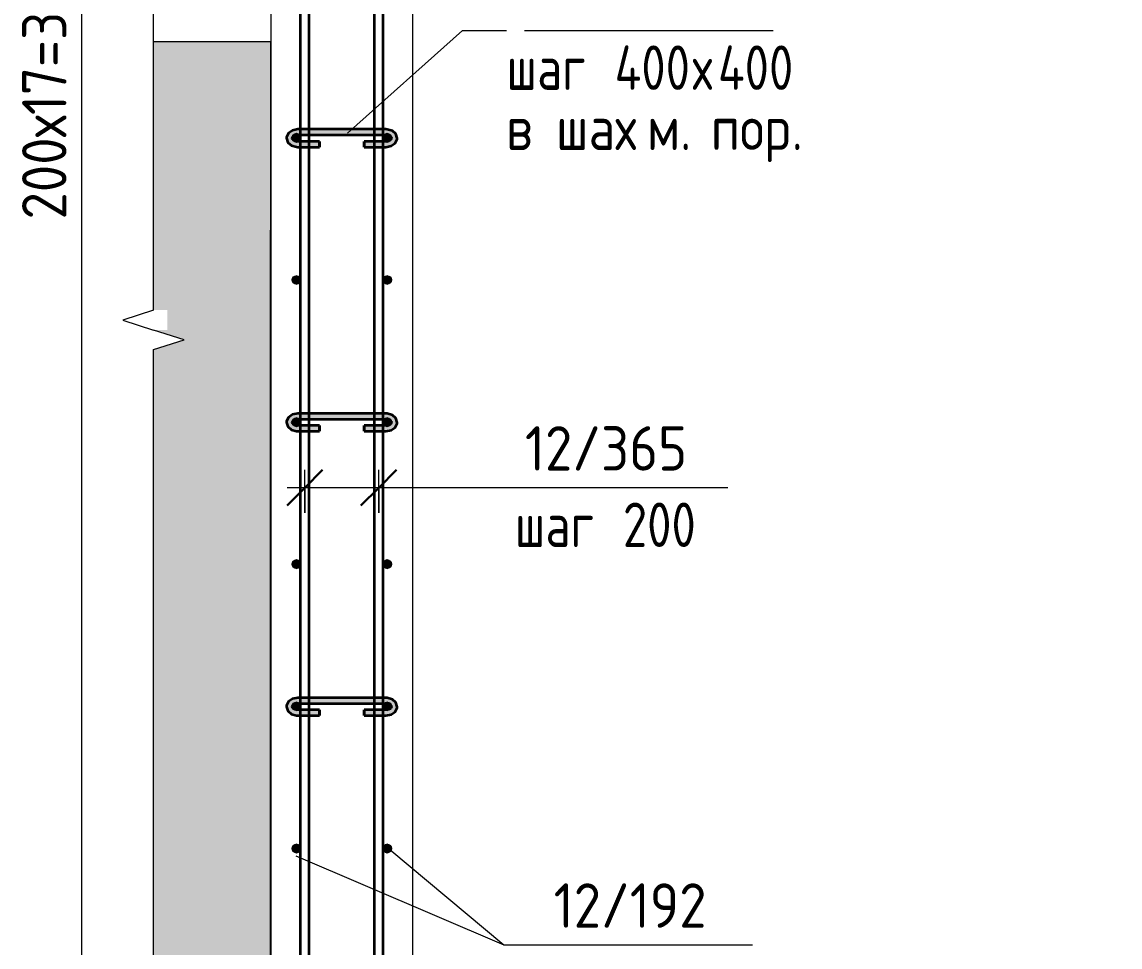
# Model space of a CAD drawing. Header units: millimetres. Extents: x 66339 to 175313, y -6307 to 14735.
# Drawn here: x 163956 to 165502, y -2439 to -1137 of the extents above; entities that cross this region are included whole.
import ezdxf

# ---------------------------------------------------------------- set-up
doc = ezdxf.new("R2010")
doc.units = ezdxf.units.MM
for name, color, linetype, lineweight in [('AA_Dim', 7, 'Continuous', 9), ('AA_Dim-25', 7, 'Continuous', 9), ('AA_Linii', 7, 'Continuous', 9), ('AA_Oformlenie', 7, 'Continuous', 9), ('AA_Vinoska', 7, 'Continuous', 9), ('AF_Stena_Гидроизоляция', 253, 'Continuous', 18), ('AF_Stena_Опалубка', 253, 'Continuous', 18), ('Gen_Text', 7, 'Continuous', 9), ('KR_Armatura', 7, 'Continuous', 20), ('KR_Armatura_Tonkie', 7, 'Continuous', 20)]:
    doc.layers.add(name, color=color, linetype=linetype, lineweight=lineweight)
doc.styles.add('ISOCPEUR_10', font='isocpeur.ttf', dxfattribs={"width": 0.85, "height": 62.5})
doc.styles.add('ISOCPEUR_11', font='isocpeur.ttf', dxfattribs={"width": 0.9, "height": 62.5})
doc.styles.add('ISOCPEUR_12', font='isocpeur.ttf', dxfattribs={"width": 0.8, "height": 62.5})
doc.dimstyles.new('00_Точн_3_знака__прозр__5', dxfattribs={"dimscale": 304.8, "dimtxt": 62.248823, "dimasz": 0.139436, "dimexe": 0.123031, "dimexo": 0.082021, "dimgap": 0.008202, "dimtad": 1, "dimdec": 3, "dimrnd": 0.001, "dimdsep": 46, "dimtxsty": 'ISOCPEUR_11', "dimblk1": 'OBLIQUE', "dimblk2": 'OBLIQUE', "dimsah": 1, "dimcen": 0.09, "dimdle": 0.123031, "dimazin": 0, "dimtfac": 1, "dimtdec": 4, "dimtix": 1, "dimtmove": 0, "dimatfit": 3, "dimfxl": 1, "dimtvp": 1, "dimtolj": 1, "dimtzin": 0, "dimlwd": 18, "dimlwe": 18, "dimarcsym": 2})
doc.dimstyles.new('10_Раскладка_арматуры_с_засечками', dxfattribs={"dimscale": 304.8, "dimtxt": 0.18, "dimasz": 0.164042, "dimexe": 0.082021, "dimexo": 0, "dimgap": 0, "dimtad": 1, "dimdec": 3, "dimrnd": 0.001, "dimdsep": 46, "dimtxsty": 'ISOCPEUR_12', "dimblk1": 'OBLIQUE', "dimblk2": 'OBLIQUE', "dimsah": 1, "dimcen": 0.09, "dimdle": 0.082021, "dimazin": 0, "dimtfac": 1, "dimtdec": 4, "dimtix": 1, "dimtmove": 0, "dimatfit": 3, "dimfxl": 1, "dimtvp": 1, "dimtolj": 1, "dimtzin": 0, "dimlwd": 18, "dimlwe": 18, "dimarcsym": 2})

# ---------------------------------------------------------------- blocks, each defined once
blk = doc.blocks.new('261_Шпилька массив _НесАрм_РабПлоск_ - 8 А240-4097123-1-1 Армирование')
at = {"layer": 'KR_Armatura_Tonkie', "lineweight": 35}
for points in [[(-73416.9, -1311.8), (-73416.9, -1305), (-73423.1, -1303.5), (-73424.3, -1302), (-73424.9, -1300.5), (-73423.8, -1297.7), (-73420.9, -1295.6), (-73416.9, -1294.8), (-73416.9, -1288), (-73423, -1289), (-73425.8, -1290.3), (-73429.4, -1293.4), (-73431.7, -1296.2), (-73432.9, -1300.5), (-73431.7, -1304.8), (-73428.2, -1308.5), (-73422.8, -1311), (-73420.8, -1311.3)], [(-73293.1, -1294.8), (-73293.1, -1288), (-73416.9, -1288.1), (-73416.9, -1294.8), (-73297.1, -1294.8)], [(-73385.9, -1296), (-73293.1, -1295.9), (-73293.1, -1294.8), (-73416.9, -1294.8), (-73416.9, -1296), (-73401.1, -1296)], [(-73293.1, -1311.8), (-73286.9, -1310.9), (-73281.7, -1308.5), (-73278.3, -1304.8), (-73277.1, -1300.5), (-73278.3, -1296.2), (-73280.7, -1292.6), (-73285.5, -1289.5), (-73293.1, -1288.1), (-73293.1, -1294.8), (-73289.1, -1295.6), (-73286.1, -1297.7), (-73285.1, -1300.7), (-73285.8, -1302.2), (-73287.6, -1303.7), (-73293.1, -1305.1), (-73293.1, -1311)], [(-73386.6, -1311.8), (-73386.6, -1305), (-73416.9, -1305.1), (-73416.9, -1311.8), (-73401.1, -1311.8)], [(-73401.1, -1313), (-73386.6, -1312.8), (-73386.6, -1311.8), (-73416.9, -1311.8), (-73416.9, -1313), (-73413.1, -1313)], [(-73300.4, -1311.8), (-73293.1, -1311.8), (-73293.1, -1305), (-73323.4, -1305.1), (-73323.4, -1311.8), (-73309.1, -1311.8)], [(-73297.1, -1313), (-73293.1, -1312.8), (-73293.1, -1311.8), (-73323.4, -1311.8), (-73323.4, -1313), (-73300.4, -1313)], [(-73416.9, -1711.8), (-73416.9, -1705), (-73423.1, -1703.5), (-73424.6, -1701.2), (-73424.9, -1700.5), (-73423.8, -1697.7), (-73420.9, -1695.6), (-73416.9, -1694.8), (-73416.9, -1688), (-73423, -1689), (-73425.8, -1690.3), (-73429.4, -1693.4), (-73431.7, -1696.2), (-73432.9, -1700.5), (-73431.7, -1704.8), (-73428.2, -1708.5), (-73422.8, -1711), (-73420.8, -1711.3)], [(-73293.1, -1694.8), (-73293.1, -1688), (-73416.9, -1688.1), (-73416.9, -1694.8), (-73297.1, -1694.8)], [(-73385.9, -1696), (-73293.1, -1695.9), (-73293.1, -1694.8), (-73416.9, -1694.8), (-73416.9, -1696), (-73401.1, -1696)], [(-73293.1, -1711.8), (-73286.9, -1710.9), (-73281.7, -1708.5), (-73278.3, -1704.8), (-73277.1, -1700.5), (-73278.3, -1696.2), (-73280.7, -1692.6), (-73285.5, -1689.5), (-73293.1, -1688.1), (-73293.1, -1694.8), (-73289.1, -1695.6), (-73286.1, -1697.7), (-73285.1, -1700.7), (-73285.7, -1702.1), (-73287.6, -1703.7), (-73293.1, -1705.1), (-73293.1, -1711)], [(-73386.6, -1711.8), (-73386.6, -1705), (-73416.9, -1705.1), (-73416.9, -1711.8), (-73401.1, -1711.8)], [(-73401.1, -1713), (-73386.6, -1712.8), (-73386.6, -1711.8), (-73416.9, -1711.8), (-73416.9, -1713), (-73413.1, -1713)], [(-73293.1, -1711.8), (-73293.1, -1705), (-73323.4, -1705.1), (-73323.4, -1711.8), (-73297.1, -1711.8)], [(-73297.1, -1713), (-73293.1, -1712.8), (-73293.1, -1711.8), (-73323.4, -1711.8), (-73323.4, -1713), (-73300.4, -1713)], [(-73416.9, -2111.8), (-73416.9, -2105), (-73423.1, -2103.5), (-73424.4, -2101.8), (-73424.8, -2100.2), (-73423.8, -2097.7), (-73420.9, -2095.6), (-73416.9, -2094.8), (-73416.9, -2088), (-73423, -2089), (-73425.8, -2090.3), (-73429.4, -2093.4), (-73431.7, -2096.2), (-73432.9, -2100.5), (-73431.7, -2104.8), (-73428.2, -2108.5), (-73422.8, -2111), (-73420.8, -2111.3)], [(-73293.1, -2094.8), (-73293.1, -2088), (-73416.9, -2088.1), (-73416.9, -2094.8), (-73297.1, -2094.8)], [(-73385.9, -2096), (-73293.1, -2095.9), (-73293.1, -2094.8), (-73416.9, -2094.8), (-73416.9, -2096), (-73401.1, -2096)], [(-73293.1, -2111.8), (-73286.9, -2110.9), (-73281.7, -2108.5), (-73278.3, -2104.8), (-73277.1, -2100.2), (-73278.3, -2096.2), (-73280.7, -2092.6), (-73285.5, -2089.5), (-73293.1, -2088.1), (-73293.1, -2094.8), (-73289.1, -2095.6), (-73286.1, -2097.7), (-73285.1, -2100.7), (-73285.7, -2102.1), (-73287.6, -2103.7), (-73293.1, -2105.1), (-73293.1, -2111)], [(-73386.6, -2111.8), (-73386.6, -2105), (-73416.9, -2105.1), (-73416.9, -2111.8), (-73401.1, -2111.8)], [(-73401.1, -2113), (-73386.6, -2112.8), (-73386.6, -2111.8), (-73416.9, -2111.8), (-73416.9, -2113), (-73413.1, -2113)], [(-73300.4, -2111.8), (-73293.1, -2111.8), (-73293.1, -2105), (-73323.4, -2105.1), (-73323.4, -2111.8), (-73309.1, -2111.8)], [(-73297.1, -2113), (-73293.1, -2112.8), (-73293.1, -2111.8), (-73323.4, -2111.8), (-73323.4, -2113), (-73300.4, -2113)]]:
    blk.add_hatch(color=256, dxfattribs=at).paths.add_polyline_path(points)
h = blk.add_hatch(color=256, dxfattribs=at)
h.paths.add_polyline_path([(-73416.9, -1313), (-73416.9, -1311.8), (-73423, -1310.9), (-73428.2, -1308.5), (-73428.9, -1308.1), (-73424.4, -1311.3), (-73423, -1312), (-73420.3, -1312.4)])
h.paths.add_polyline_path([(-73424.3, -1299), (-73423.1, -1297.4), (-73416.9, -1295.9), (-73416.9, -1294.8), (-73420.9, -1295.6), (-73423.8, -1297.7), (-73424.1, -1298.3)])
h = blk.add_hatch(color=256, dxfattribs=at)
h.paths.add_polyline_path([(-73293.1, -1313), (-73285.5, -1311.5), (-73280.7, -1308.4), (-73278.3, -1304.8), (-73281.7, -1308.5), (-73287.2, -1311), (-73293.1, -1311.8), (-73293.1, -1312.8)])
h.paths.add_polyline_path([(-73285.8, -1298.6), (-73286.1, -1297.7), (-73289.7, -1295.5), (-73293.1, -1294.8), (-73293.1, -1296), (-73292.4, -1296.1), (-73286.1, -1298.5)])
h = blk.add_hatch(color=256, dxfattribs=at)
h.paths.add_polyline_path([(-73416.9, -1713), (-73416.9, -1711.8), (-73423, -1710.9), (-73428.2, -1708.5), (-73428.9, -1708.1), (-73424.4, -1711.3), (-73423, -1712), (-73420.3, -1712.4)])
h.paths.add_polyline_path([(-73424.3, -1699), (-73423.1, -1697.4), (-73416.9, -1695.9), (-73416.9, -1694.8), (-73420.9, -1695.6), (-73423.8, -1697.7), (-73424.1, -1698.3)])
h = blk.add_hatch(color=256, dxfattribs=at)
h.paths.add_polyline_path([(-73293.1, -1713), (-73285.5, -1711.5), (-73280.7, -1708.4), (-73278.3, -1704.8), (-73281.7, -1708.5), (-73287.2, -1711), (-73293.1, -1711.8), (-73293.1, -1712.8)])
h.paths.add_polyline_path([(-73285.8, -1698.6), (-73286.1, -1697.7), (-73289.7, -1695.5), (-73293.1, -1694.8), (-73293.1, -1696), (-73292.4, -1696.1), (-73286.1, -1698.5)])
h = blk.add_hatch(color=256, dxfattribs=at)
h.paths.add_polyline_path([(-73416.9, -2113), (-73416.9, -2111.8), (-73423, -2110.9), (-73428.2, -2108.5), (-73428.9, -2108.1), (-73424.4, -2111.3), (-73423, -2112), (-73420.3, -2112.4)])
h.paths.add_polyline_path([(-73424.3, -2099), (-73423.1, -2097.4), (-73416.9, -2095.9), (-73416.9, -2094.8), (-73420.9, -2095.6), (-73423.8, -2097.7), (-73424.1, -2098.3)])
h = blk.add_hatch(color=256, dxfattribs=at)
h.paths.add_polyline_path([(-73293.1, -2113), (-73285.5, -2111.5), (-73280.7, -2108.4), (-73278.3, -2104.8), (-73281.7, -2108.5), (-73287.2, -2111), (-73293.1, -2111.8), (-73293.1, -2112.8)])
h.paths.add_polyline_path([(-73285.8, -2098.6), (-73286.1, -2097.7), (-73289.7, -2095.5), (-73293.1, -2094.8), (-73293.1, -2096), (-73292.4, -2096.1), (-73286.1, -2098.5)])
for p, q in [((-73413.1, -1288), (-73416.9, -1288)), ((-73416.9, -1296), (-73413.1, -1296)), ((-73401.1, -1288), (-73413.1, -1288)), ((-73413.1, -1296), (-73401.1, -1296)), ((-73309.1, -1288), (-73401.1, -1288)), ((-73401.1, -1296), (-73309.1, -1296)), ((-73297.1, -1288), (-73309.1, -1288)), ((-73309.1, -1296), (-73297.1, -1296)), ((-73293.1, -1288), (-73297.1, -1288)), ((-73297.1, -1296), (-73293.1, -1296)), ((-73413.1, -1305), (-73416.9, -1305)), ((-73416.9, -1313), (-73413.1, -1313)), ((-73401.1, -1305), (-73413.1, -1305)), ((-73413.1, -1313), (-73401.1, -1313)), ((-73386.6, -1305), (-73401.1, -1305)), ((-73401.1, -1313), (-73386.6, -1313)), ((-73386.6, -1305), (-73386.6, -1311.8)), ((-73386.6, -1306.2), (-73386.6, -1305.1)), ((-73386.6, -1312.8), (-73386.6, -1306.2)), ((-73386.6, -1311.8), (-73386.6, -1313)), ((-73309.1, -1305), (-73323.4, -1305)), ((-73323.4, -1311.8), (-73323.4, -1305)), ((-73323.4, -1305.1), (-73323.4, -1306.2)), ((-73323.4, -1306.2), (-73323.4, -1312.8)), ((-73323.4, -1313), (-73323.4, -1311.8)), ((-73323.4, -1313), (-73309.1, -1313)), ((-73297.1, -1305), (-73309.1, -1305)), ((-73309.1, -1313), (-73297.1, -1313)), ((-73293.1, -1305), (-73297.1, -1305)), ((-73297.1, -1313), (-73293.1, -1313)), ((-73413.1, -1688), (-73416.9, -1688)), ((-73416.9, -1696), (-73413.1, -1696)), ((-73401.1, -1688), (-73413.1, -1688)), ((-73413.1, -1696), (-73401.1, -1696)), ((-73309.1, -1688), (-73401.1, -1688)), ((-73401.1, -1696), (-73309.1, -1696)), ((-73297.1, -1688), (-73309.1, -1688)), ((-73309.1, -1696), (-73297.1, -1696)), ((-73293.1, -1688), (-73297.1, -1688)), ((-73297.1, -1696), (-73293.1, -1696)), ((-73413.1, -1705), (-73416.9, -1705)), ((-73416.9, -1713), (-73413.1, -1713)), ((-73401.1, -1705), (-73413.1, -1705)), ((-73413.1, -1713), (-73401.1, -1713)), ((-73386.6, -1705), (-73401.1, -1705)), ((-73401.1, -1713), (-73386.6, -1713)), ((-73386.6, -1705), (-73386.6, -1711.8)), ((-73386.6, -1706.2), (-73386.6, -1705.1)), ((-73386.6, -1712.8), (-73386.6, -1706.2)), ((-73386.6, -1711.8), (-73386.6, -1713)), ((-73309.1, -1705), (-73323.4, -1705)), ((-73323.4, -1711.8), (-73323.4, -1705)), ((-73323.4, -1705.1), (-73323.4, -1706.2)), ((-73323.4, -1706.2), (-73323.4, -1712.8)), ((-73323.4, -1713), (-73323.4, -1711.8)), ((-73323.4, -1713), (-73309.1, -1713)), ((-73297.1, -1705), (-73309.1, -1705)), ((-73309.1, -1713), (-73297.1, -1713)), ((-73293.1, -1705), (-73297.1, -1705)), ((-73297.1, -1713), (-73293.1, -1713)), ((-73413.1, -2088), (-73416.9, -2088)), ((-73416.9, -2096), (-73413.1, -2096)), ((-73401.1, -2088), (-73413.1, -2088)), ((-73413.1, -2096), (-73401.1, -2096)), ((-73309.1, -2088), (-73401.1, -2088)), ((-73401.1, -2096), (-73309.1, -2096)), ((-73297.1, -2088), (-73309.1, -2088)), ((-73309.1, -2096), (-73297.1, -2096)), ((-73293.1, -2088), (-73297.1, -2088)), ((-73297.1, -2096), (-73293.1, -2096)), ((-73413.1, -2105), (-73416.9, -2105)), ((-73416.9, -2113), (-73413.1, -2113)), ((-73401.1, -2105), (-73413.1, -2105)), ((-73413.1, -2113), (-73401.1, -2113)), ((-73386.6, -2105), (-73401.1, -2105)), ((-73401.1, -2113), (-73386.6, -2113)), ((-73386.6, -2105), (-73386.6, -2111.8)), ((-73386.6, -2106.2), (-73386.6, -2105.1)), ((-73386.6, -2112.8), (-73386.6, -2106.2)), ((-73386.6, -2111.8), (-73386.6, -2113)), ((-73309.1, -2105), (-73323.4, -2105)), ((-73323.4, -2111.8), (-73323.4, -2105)), ((-73323.4, -2105.1), (-73323.4, -2106.2)), ((-73323.4, -2106.2), (-73323.4, -2112.8)), ((-73323.4, -2113), (-73323.4, -2111.8)), ((-73323.4, -2113), (-73309.1, -2113)), ((-73297.1, -2105), (-73309.1, -2105)), ((-73309.1, -2113), (-73297.1, -2113)), ((-73293.1, -2105), (-73297.1, -2105)), ((-73297.1, -2113), (-73293.1, -2113))]:
    blk.add_line(p, q, dxfattribs=at)
at = {"layer": 'KR_Armatura_Tonkie', "lineweight": 35, "flags": 128}
for points in [[(-73416.9, -1288), (-73424.5, -1289.5), (-73430.1, -1293.4), (-73432.8, -1298.9), (-73432.9, -1300.5)], [(-73424.9, -1300.5), (-73423.9, -1298.5), (-73420.2, -1296.4), (-73416.9, -1296)], [(-73277.1, -1300.5), (-73278.9, -1294.6), (-73283.9, -1290.2), (-73291.2, -1288.1), (-73293.1, -1288)], [(-73293.1, -1296), (-73288, -1297.1), (-73285.4, -1299.3), (-73285.1, -1300.5)], [(-73432.9, -1300.5), (-73431, -1306.4), (-73426, -1310.8), (-73418.8, -1312.9), (-73416.9, -1313)], [(-73416.9, -1305), (-73421.9, -1303.9), (-73424.6, -1301.7), (-73424.9, -1300.5)], [(-73293.1, -1313), (-73285.5, -1311.5), (-73279.9, -1307.6), (-73277.2, -1302.1), (-73277.1, -1300.5)], [(-73285.1, -1300.5), (-73286, -1302.5), (-73289.8, -1304.5), (-73293.1, -1305)], [(-73416.9, -1688), (-73424.5, -1689.5), (-73430.1, -1693.4), (-73432.8, -1698.9), (-73432.9, -1700.5)], [(-73424.9, -1700.5), (-73423.9, -1698.5), (-73420.2, -1696.4), (-73416.9, -1696)], [(-73277.1, -1700.5), (-73278.9, -1694.6), (-73283.9, -1690.2), (-73291.2, -1688.1), (-73293.1, -1688)], [(-73293.1, -1696), (-73288, -1697.1), (-73285.4, -1699.3), (-73285.1, -1700.5)], [(-73432.9, -1700.5), (-73431, -1706.4), (-73426, -1710.8), (-73418.8, -1712.9), (-73416.9, -1713)], [(-73416.9, -1705), (-73421.9, -1703.9), (-73424.6, -1701.7), (-73424.9, -1700.5)], [(-73293.1, -1713), (-73285.5, -1711.5), (-73279.9, -1707.6), (-73277.2, -1702.1), (-73277.1, -1700.5)], [(-73285.1, -1700.5), (-73286, -1702.5), (-73289.8, -1704.5), (-73293.1, -1705)], [(-73416.9, -2088), (-73424.5, -2089.5), (-73430.1, -2093.4), (-73432.8, -2098.9), (-73432.9, -2100.5)], [(-73432.9, -2100.5), (-73431, -2106.4), (-73426, -2110.8), (-73418.8, -2112.9), (-73416.9, -2113)], [(-73424.9, -2100.5), (-73423.9, -2098.5), (-73420.2, -2096.4), (-73416.9, -2096)], [(-73416.9, -2105), (-73421.9, -2103.9), (-73424.6, -2101.7), (-73424.9, -2100.5)], [(-73277.1, -2100.5), (-73278.9, -2094.6), (-73283.9, -2090.2), (-73291.2, -2088.1), (-73293.1, -2088)], [(-73293.1, -2096), (-73288, -2097.1), (-73285.4, -2099.3), (-73285.1, -2100.5)], [(-73293.1, -2113), (-73285.5, -2111.5), (-73279.9, -2107.6), (-73277.2, -2102.1), (-73277.1, -2100.5)], [(-73285.1, -2100.5), (-73286, -2102.5), (-73289.8, -2104.5), (-73293.1, -2105)]]:
    blk.add_lwpolyline(points, dxfattribs=at)
blk = doc.blocks.new('011_Прямоугольник обрыва _ЭлУзла_ - 011_Прямоугольник обрыва _ЭлУзла_-4122385-1-1 Армирование')
at = {"layer": 'AA_Oformlenie'}
for p, q in [((-73620.1, -1542.4), (-73620.1, 2049)), ((-73620.1, -3394.1), (-73620.1, -1598.1))]:
    blk.add_line(p, q, dxfattribs=at)
blk = doc.blocks.new('DIMBLOCK66-1-1 Армирование')
at = {"layer": 'AA_Dim-25', "lineweight": 30}
for p, q in [((164040.8, 500), (164019.6, 521.3)), ((164040.8, 500), (164062.1, 478.8)), ((164040.8, -2900), (164019.6, -2878.8)), ((164040.8, -2900), (164062.1, -2921.2))]:
    blk.add_line(p, q, dxfattribs=at)
at = {"layer": 'AA_Dim-25', "lineweight": 18}
for p, q in [((164311.6, 500), (164003.3, 500)), ((164040.8, -2900), (164040.8, 500)), ((164040.8, 500), (164311.6, 500)), ((164439.6, -2900), (164003.3, -2900)), ((164040.8, -2900), (164439.6, -2900))]:
    blk.add_line(p, q, dxfattribs=at)
at = {"layer": 'AA_Dim-25', "color": 0, "lineweight": 18, "insert": (163956.6, -1414.9), "char_height": 62.5, "width": 515.708, "attachment_point": 1, "rotation": 90, "line_spacing_factor": 1.149209, "style": 'ISOCPEUR_11'}
blk.add_mtext('200х17=3400', dxfattribs=at)
blk = doc.blocks.new('_Oblique')
at = {"color": 0, "linetype": 'ByBlock', "lineweight": -2}
blk.add_line((-0.5, -0.5), (0.5, 0.5), dxfattribs=at)
blk = doc.blocks.new('042_М_Арматуры - Диам длина поз _ Комментарий-3662934-1-1 Армирование')
at = {"layer": 'AA_Vinoska'}
blk.add_line((-72259.7, -2790.4), (-71909.7, -2790.4), dxfattribs=at)
blk = doc.blocks.new('DIMBLOCK104-1-1 Армирование')
at = {"layer": 'AA_Dim-25', "lineweight": 30}
for p, q in [((164354.6, -1792.3), (164379.6, -1767.3)), ((164458.6, -1792.3), (164483.6, -1767.3)), ((164354.6, -1792.3), (164329.6, -1817.3)), ((164458.6, -1792.3), (164433.6, -1817.3))]:
    blk.add_line(p, q, dxfattribs=at)
at = {"layer": 'AA_Dim-25', "lineweight": 18}
for p, q in [((164354.6, -1827.7), (164354.6, -1767.3)), ((164458.6, -1827.7), (164458.6, -1767.3)), ((164483.6, -1792.3), (164329.6, -1792.3)), ((164354.6, -1792.3), (164354.6, -1827.7)), ((164458.6, -1792.3), (164458.6, -1827.7))]:
    blk.add_line(p, q, dxfattribs=at)

msp = doc.modelspace()

# ---------------------------------------------------------------- hatches: boundary and pattern name
at = {"layer": 'AA_Oformlenie'}
h = msp.add_hatch(dxfattribs=at)
h.set_pattern_fill('FP_12', color=250, style=0, pattern_type=2)
h.set_pattern_definition([(0, (165100.548, 825), (101.6, 25.4), [8.382, -67.818, 8.382, -67.818, -406.4]), (0, (165100.548, 825), (101.6, 25.4), [-152.4, 8.382, -144.018, 8.382, -67.818, -177.8]), (0, (165100.548, 825), (101.6, 25.4), [-381, 8.382, -42.418, 8.382, -118.618]), (120, (165138.648, 837.7), (-72.79705, 75.28818), [8.382, -67.818, 8.382, -67.818, -406.4]), (120, (165138.648, 837.7), (-72.79705, 75.28818), [-152.4, 8.382, -144.018, 8.382, -67.818, -177.8]), (120, (165138.648, 837.7), (-72.79705, 75.28818), [-381, 8.382, -42.418, 8.382, -118.618]), (240, (165151.348, 888.5), (-28.80295, -100.68818), [8.382, -67.818, 8.382, -67.818, -406.4]), (240, (165151.348, 888.5), (-28.80295, -100.68818), [-152.4, 8.382, -144.018, 8.382, -67.818, -177.8]), (240, (165151.348, 888.5), (-28.80295, -100.68818), [-381, 8.382, -42.418, 8.382, -118.618])])
h.paths.add_polyline_path([(164141.6136, -3394.1315), (164876.8112, -3394.1315), (164876.8112, -3374.0538), (164904.3112, -3374.0538), (164904.3112, -3394.1315), (164918.3883, -3350.8064), (164932.4655, -3394.1315), (166402.2063, -3394.1315), (166402.2063, -3374.0538), (166429.7063, -3374.0538), (166429.7063, -3394.1315), (166443.7835, -3350.8064), (166457.8607, -3394.1315), (167192.4039, -3394.1315), (167192.4039, -1598.0986), (167172.3262, -1598.0986), (167172.3262, -1570.5986), (167192.4039, -1570.5986), (167149.0788, -1556.5214), (167192.4039, -1542.4443), (167192.4039, -1165), (166996.6448, -1165), (166996.6448, -3250), (167096.6448, -3250), (167096.6448, -3350), (164206.6448, -3350), (164206.6448, -3250), (164306.6448, -3250), (164306.6448, -1165), (164141.6136, -1165), (164141.6136, -1542.4443), (164161.24, -1542.4443), (164161.24, -1570.5986), (164141.6136, -1570.5986), (164184.9149, -1584.3486), (164141.6136, -1598.0986), (164141.6136, -3376.0125)])
at = {"layer": 'KR_Armatura'}
h = msp.add_hatch(color=256, dxfattribs=at)
edge = h.paths.add_edge_path()
edge.add_arc((164342.6448, -1300), 6, 0, 360)
for points in [[(164342.6448, -1306), (164347.8409, -1303), (164347.8409, -1297), (164342.6448, -1294), (164337.4486, -1297), (164337.4486, -1303)], [(164470.6448, -1306), (164475.8409, -1303), (164475.8409, -1297), (164470.6448, -1294), (164465.4486, -1297), (164465.4486, -1303)], [(164342.6448, -1506), (164347.8409, -1503), (164347.8409, -1497), (164342.6448, -1494), (164337.4486, -1497), (164337.4486, -1503)], [(164470.6448, -1506), (164475.8409, -1503), (164475.8409, -1497), (164470.6448, -1494), (164465.4486, -1497), (164465.4486, -1503)], [(164342.6448, -1706), (164347.8409, -1703), (164347.8409, -1697), (164342.6448, -1694), (164337.4486, -1697), (164337.4486, -1703)], [(164470.6448, -1706), (164475.8409, -1703), (164475.8409, -1697), (164470.6448, -1694), (164465.4486, -1697), (164465.4486, -1703)], [(164342.6448, -1906), (164347.8409, -1903), (164347.8409, -1897), (164342.6448, -1894), (164337.4486, -1897), (164337.4486, -1903)], [(164470.6448, -1906), (164475.8409, -1903), (164475.8409, -1897), (164470.6448, -1894), (164465.4486, -1897), (164465.4486, -1903)], [(164342.6448, -2106), (164347.8409, -2103), (164347.8409, -2097), (164342.6448, -2094), (164337.4486, -2097), (164337.4486, -2103)], [(164470.6448, -2106), (164475.8409, -2103), (164475.8409, -2097), (164470.6448, -2094), (164465.4486, -2097), (164465.4486, -2103)], [(164342.6448, -2306), (164347.8409, -2303), (164347.8409, -2297), (164342.6448, -2294), (164337.4486, -2297), (164337.4486, -2303)], [(164470.6448, -2306), (164475.8409, -2303), (164475.8409, -2297), (164470.6448, -2294), (164465.4486, -2297), (164465.4486, -2303)]]:
    msp.add_hatch(color=256, dxfattribs=at).paths.add_polyline_path(points)
h = msp.add_hatch(color=256, dxfattribs=at)
edge = h.paths.add_edge_path()
edge.add_arc((164470.6448, -1300), 6, 0, 360)
h = msp.add_hatch(color=256, dxfattribs=at)
edge = h.paths.add_edge_path()
edge.add_arc((164342.6448, -1500), 6, 0, 360)
h = msp.add_hatch(color=256, dxfattribs=at)
edge = h.paths.add_edge_path()
edge.add_arc((164470.6448, -1500), 6, 0, 360)
h = msp.add_hatch(color=256, dxfattribs=at)
edge = h.paths.add_edge_path()
edge.add_arc((164342.6448, -1700), 6, 0, 360)
h = msp.add_hatch(color=256, dxfattribs=at)
edge = h.paths.add_edge_path()
edge.add_arc((164470.6448, -1700), 6, 0, 360)
h = msp.add_hatch(color=256, dxfattribs=at)
edge = h.paths.add_edge_path()
edge.add_arc((164342.6448, -1900), 6, 0, 360)
h = msp.add_hatch(color=256, dxfattribs=at)
edge = h.paths.add_edge_path()
edge.add_arc((164470.6448, -1900), 6, 0, 360)
h = msp.add_hatch(color=256, dxfattribs=at)
edge = h.paths.add_edge_path()
edge.add_arc((164342.6448, -2100), 6, 0, 360)
h = msp.add_hatch(color=256, dxfattribs=at)
edge = h.paths.add_edge_path()
edge.add_arc((164470.6448, -2100), 6, 0, 360)
h = msp.add_hatch(color=256, dxfattribs=at)
edge = h.paths.add_edge_path()
edge.add_arc((164342.6448, -2300), 6, 0, 360)
h = msp.add_hatch(color=256, dxfattribs=at)
edge = h.paths.add_edge_path()
edge.add_arc((164470.6448, -2300), 6, 0, 360)

# ---------------------------------------------------------------- linework, layer by layer
at = {"layer": 'AA_Linii'}
for p, q in [((164306.6448, -1165), (164141.6136, -1165)), ((164306.6448, -3250), (164306.6448, -1165))]:
    msp.add_line(p, q, dxfattribs=at)
at = {"layer": 'AA_Vinoska'}
for p, q in [((164414.4976, -1293.3772), (164576.523, -1148.9028)), ((164576.523, -1148.9028), (164638.3795, -1148.9028)), ((164141.6136, -1542.4443), (164098.2885, -1556.5214)), ((164098.2885, -1556.5214), (164141.6136, -1570.5986)), ((164184.9149, -1584.3486), (164141.6136, -1570.5986)), ((164141.6136, -1598.0986), (164184.9149, -1584.3486)), ((164471.0998, -1792.1332), (164600.0066, -1792.1332)), ((164474.2536, -2301.4023), (164634.4772, -2435.4075)), ((164341.7049, -2310.1417), (164634.4772, -2435.4075))]:
    msp.add_line(p, q, dxfattribs=at)
at = {"layer": 'AF_Stena_Гидроизоляция', "lineweight": 20}
for p, q in [((164306.6448, -1430), (164305.6448, -1430)), ((164305.6448, -1430), (164305.6448, -3250)), ((164306.6448, -3250), (164306.6448, -1430))]:
    msp.add_line(p, q, dxfattribs=at)
at = {"layer": 'AF_Stena_Опалубка', "lineweight": 20}
for p, q in [((164306.6448, 730), (164306.6448, -2950)), ((164506.6448, -2942), (164506.6448, 730))]:
    msp.add_line(p, q, dxfattribs=at)
at = {"layer": 'KR_Armatura'}
for p, q in [((164342.6448, -1294), (164337.4486, -1297)), ((164337.4486, -1297), (164337.4486, -1303)), ((164347.8409, -1297), (164342.6448, -1294)), ((164347.8409, -1303), (164347.8409, -1297)), ((164470.6448, -1294), (164465.4486, -1297)), ((164465.4486, -1297), (164465.4486, -1303)), ((164475.8409, -1297), (164470.6448, -1294)), ((164475.8409, -1303), (164475.8409, -1297)), ((164337.4486, -1303), (164342.6448, -1306)), ((164342.6448, -1306), (164347.8409, -1303)), ((164465.4486, -1303), (164470.6448, -1306)), ((164470.6448, -1306), (164475.8409, -1303)), ((164342.6448, -1494), (164337.4486, -1497)), ((164337.4486, -1497), (164337.4486, -1503)), ((164347.8409, -1497), (164342.6448, -1494)), ((164347.8409, -1503), (164347.8409, -1497)), ((164470.6448, -1494), (164465.4486, -1497)), ((164465.4486, -1497), (164465.4486, -1503)), ((164475.8409, -1497), (164470.6448, -1494)), ((164475.8409, -1503), (164475.8409, -1497)), ((164337.4486, -1503), (164342.6448, -1506)), ((164342.6448, -1506), (164347.8409, -1503)), ((164465.4486, -1503), (164470.6448, -1506)), ((164470.6448, -1506), (164475.8409, -1503)), ((164342.6448, -1694), (164337.4486, -1697)), ((164337.4486, -1697), (164337.4486, -1703)), ((164347.8409, -1697), (164342.6448, -1694)), ((164347.8409, -1703), (164347.8409, -1697)), ((164470.6448, -1694), (164465.4486, -1697)), ((164465.4486, -1697), (164465.4486, -1703)), ((164475.8409, -1697), (164470.6448, -1694)), ((164475.8409, -1703), (164475.8409, -1697)), ((164337.4486, -1703), (164342.6448, -1706)), ((164342.6448, -1706), (164347.8409, -1703)), ((164465.4486, -1703), (164470.6448, -1706)), ((164470.6448, -1706), (164475.8409, -1703)), ((164342.6448, -1894), (164337.4486, -1897)), ((164337.4486, -1897), (164337.4486, -1903)), ((164347.8409, -1897), (164342.6448, -1894)), ((164347.8409, -1903), (164347.8409, -1897)), ((164470.6448, -1894), (164465.4486, -1897)), ((164465.4486, -1897), (164465.4486, -1903)), ((164475.8409, -1897), (164470.6448, -1894)), ((164475.8409, -1903), (164475.8409, -1897)), ((164337.4486, -1903), (164342.6448, -1906)), ((164342.6448, -1906), (164347.8409, -1903)), ((164465.4486, -1903), (164470.6448, -1906)), ((164470.6448, -1906), (164475.8409, -1903)), ((164342.6448, -2094), (164337.4486, -2097)), ((164337.4486, -2097), (164337.4486, -2103)), ((164347.8409, -2097), (164342.6448, -2094)), ((164347.8409, -2103), (164347.8409, -2097)), ((164470.6448, -2094), (164465.4486, -2097)), ((164465.4486, -2097), (164465.4486, -2103)), ((164475.8409, -2097), (164470.6448, -2094)), ((164475.8409, -2103), (164475.8409, -2097)), ((164337.4486, -2103), (164342.6448, -2106)), ((164342.6448, -2106), (164347.8409, -2103)), ((164465.4486, -2103), (164470.6448, -2106)), ((164470.6448, -2106), (164475.8409, -2103)), ((164342.6448, -2294), (164337.4486, -2297)), ((164337.4486, -2297), (164337.4486, -2303)), ((164347.8409, -2297), (164342.6448, -2294)), ((164347.8409, -2303), (164347.8409, -2297)), ((164470.6448, -2294), (164465.4486, -2297)), ((164465.4486, -2297), (164465.4486, -2303)), ((164475.8409, -2297), (164470.6448, -2294)), ((164475.8409, -2303), (164475.8409, -2297)), ((164337.4486, -2303), (164342.6448, -2306)), ((164342.6448, -2306), (164347.8409, -2303)), ((164465.4486, -2303), (164470.6448, -2306)), ((164470.6448, -2306), (164475.8409, -2303))]:
    msp.add_line(p, q, dxfattribs=at)
for centre in [(164342.6448, -1300), (164470.6448, -1300), (164342.6448, -1500), (164470.6448, -1500), (164342.6448, -1700), (164470.6448, -1700), (164342.6448, -1900), (164470.6448, -1900), (164342.6448, -2100), (164470.6448, -2100), (164342.6448, -2300), (164470.6448, -2300)]:
    msp.add_circle(centre, 6, dxfattribs=at)
at = {"layer": 'KR_Armatura_Tonkie', "lineweight": 35}
for p, q in [((164348.6448, -2942), (164348.6448, 700)), ((164360.6448, -2942), (164360.6448, 700)), ((164452.6448, -2942), (164452.6448, 700)), ((164464.6448, -2942), (164464.6448, 700))]:
    msp.add_line(p, q, dxfattribs=at)

# ---------------------------------------------------------------- block references
at = {"layer": 'AA_Oformlenie'}
msp.add_blockref('011_Прямоугольник обрыва _ЭлУзла_ - 011_Прямоугольник обрыва _ЭлУзла_-4122385-1-1 Армирование', (237761.7064, 0), dxfattribs=at)
at = {"layer": 'AA_Vinoska'}
for p in [(236923.4252, 1641.4964), (236859.6932, 998.266), (236894.1638, 354.9917), (236894.1638, 354.9917)]:
    msp.add_blockref('042_М_Арматуры - Диам длина поз _ Комментарий-3662934-1-1 Армирование', p, dxfattribs=at)
at = {"layer": 'KR_Armatura_Tonkie', "lineweight": 35}
msp.add_blockref('261_Шпилька массив _НесАрм_РабПлоск_ - 8 А240-4097123-1-1 Армирование', (237761.7064, 0), dxfattribs=at)

# ---------------------------------------------------------------- texts
at = {"layer": 'AA_Vinoska', "char_height": 62.5, "attachment_point": 1}
for s, insert, width, style in [(' 400', (164758.765, -1170.0265), 171.561125, 'ISOCPEUR_12'), ('400', (164936.0358, -1170.0265), 134.6835, 'ISOCPEUR_12'), ('шаг', (164638.3795, -1170.0265), 145.907125, 'ISOCPEUR_12'), ('\\fISOCPEUR|b0|i0|c204|p34|;\\W.8;х', (164900.317, -1170.0265), 43.291125, 'ISOCPEUR_12'), ('12/365', (164664.4351, -1705.7806), 277.784719, 'ISOCPEUR_11'), (' 200', (164770.433, -1813.2569), 166.751, 'ISOCPEUR_12'), ('шаг', (164650.0476, -1813.2569), 145.907125, 'ISOCPEUR_12'), ('12/192', (164704.8682, -2349.0549), 263.354344, 'ISOCPEUR_11'), ('12/192', (164704.8682, -2349.0549), 263.354344, 'ISOCPEUR_11')]:
    msp.add_mtext(s, dxfattribs=dict(at, insert=insert, width=width, style=style))
at = {"layer": 'Gen_Text', "char_height": 62.5, "attachment_point": 1, "style": 'ISOCPEUR_10'}
for s, insert, width in [('\\fISOCPEUR|b0|i0|c204|p34|;\\W.85; ', (164675.7917, -1254.6328), 39.182477), ('\\fISOCPEUR|b0|i0|c204|p34|;\\W.85;в', (164637.8405, -1254.6328), 45.99682), ('шах', (164708.1205, -1254.6328), 155.02632), ('м. ', (164836.03, -1254.6328), 109.0295), ('пор', (164925.9883, -1254.6328), 137.990461), ('\\fISOCPEUR|b0|i0|c204|p34|;\\W.85;.', (165039.8418, -1254.6328), 18.739445)]:
    msp.add_mtext(s, dxfattribs=dict(at, insert=insert, width=width))

# ---------------------------------------------------------------- dimensions: what is measured, and where the dimension line sits
at = {"layer": 'AA_Dim', "lineweight": 18}
dim = msp.add_linear_dim(base=(164040.8015, 500), p1=(164464.6448, -2900), p2=(164336.6448, 500), angle=90, dimstyle='00_Точн_3_знака__прозр__5', override={"dimpost": '200х17=<>', "dimfxl": 3402.408559}, dxfattribs=at)
dim.commit()
dim.dimension.update_dxf_attribs({"geometry": 'DIMBLOCK66-1-1 Армирование', "text_midpoint": (164007.0515, -1200)})
dim = msp.add_linear_dim(base=(164354.6448, -1792.3354), p1=(164458.6448, -1827.6907), p2=(164354.6448, -1827.6907), dimstyle='10_Раскладка_арматуры_с_засечками', override={"dimpost": '<>', "dimfxl": 104}, dxfattribs=at)
dim.commit()
dim.dimension.update_dxf_attribs({"geometry": 'DIMBLOCK104-1-1 Армирование', "text_midpoint": (164406.6448, -1761.0854)})

doc.saveas('drawing.dxf')
